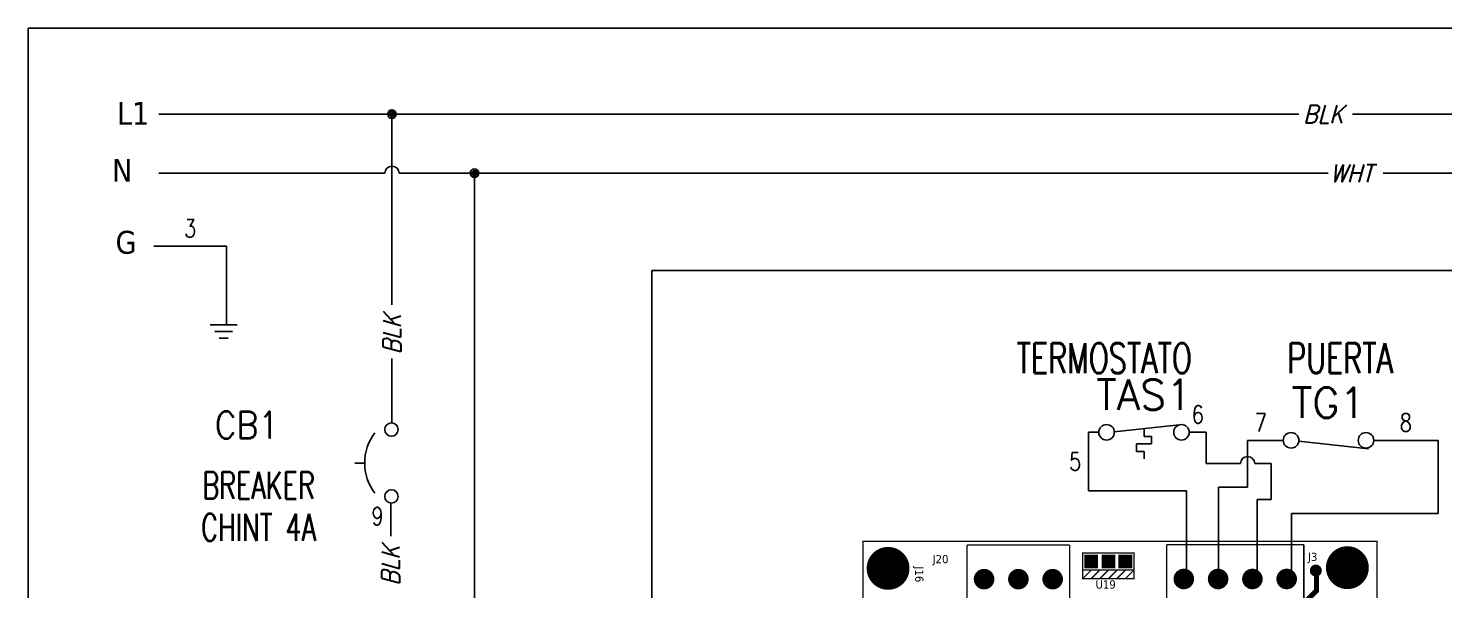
# Model space of a CAD drawing. Header units: millimetres. Extents: x 123.5 to 144.3, y 105.4 to 121.6.
# Drawn here: x 123.51 to 133.41, y 117.66 to 121.59 of the extents above; entities that cross this region are included whole.
import ezdxf
from ezdxf.enums import TextEntityAlignment as Align

# ---------------------------------------------------------------- set-up
doc = ezdxf.new("R2010")
doc.units = ezdxf.units.MM
doc.linetypes.add('HIDDEN2', pattern=[0.1875, 0.125, -0.0625])
for name, color, linetype in [('12632256', 7, 'Continuous'), ('BLK_12AWG', 7, 'Continuous'), ('DESC', 250, 'Continuous'), ('MISC', 7, 'Continuous'), ('SYMS', 7, 'Continuous'), ('TAGS', 250, 'Continuous'), ('WIRES', 7, 'Continuous')]:
    doc.layers.add(name, color=color, linetype=linetype)
doc.layers.add('WIRENO', color=7, linetype='Continuous', true_color=0x000000)
doc.styles.get("Standard").update_dxf_attribs({"font": 'tahoma.ttf'})
doc.styles.add('WD', font='romans.shx')

# ---------------------------------------------------------------- blocks, each defined once
blk = doc.blocks.new('WDDOT')
for radius in [0.03, 0.0187, 0.00929]:
    blk.add_circle((0, 0), radius)
blk = doc.blocks.new('WD_WNV')
at = {"linetype": 'Continuous', "style": 'WD', "width": 0.8}
blk.add_attdef('WIRENO', text='', height=0.125, dxfattribs=at).set_placement((-0.05, 0), align=Align.MIDDLE_RIGHT)
at = {"style": 'WD', "flags": 1}
for tag, p in [('W01USER', (-0.0625, 0.0938)), ('W02USER', (-0.0625, 0.0859)), ('W03USER', (-0.0625, 0.0781)), ('W04USER', (-0.0625, 0.0703)), ('W05USER', (-0.0625, 0.0625)), ('W06USER', (-0.0625, 0.0547)), ('W07USER', (-0.0625, 0.0469)), ('W08USER', (-0.0625, 0.0391)), ('W09USER', (-0.0625, 0.0312)), ('W10USER', (-0.0625, 0.0234))]:
    blk.add_attdef(tag, text='', height=0.005, dxfattribs=at).set_placement(p, align=Align.CENTER)
blk = doc.blocks.new('HT0_LGENERIC')
at = {"style": 'WD', "oblique": 15, "width": 0.9}
blk.add_attdef('COLOR', text='', height=0.125, dxfattribs=at).set_placement((0, 0), align=Align.MIDDLE_CENTER)
at = {"color": 7, "style": 'WD'}
for tag, p in [('X4_TINY_DOT_DONT_REMOVE', (-0.125, 0)), ('X1_TINY_DOT_DONT_REMOVE', (0.125, 0))]:
    blk.add_attdef(tag, p, '', height=0.0001, dxfattribs=at)
at = {"style": 'WD', "flags": 1}
for tag, p in [('X4TERM01', (-0.125, 0)), ('X1TERM01', (0.125, 0))]:
    blk.add_attdef(tag, p, '', height=0.01, dxfattribs=at)
blk = doc.blocks.new('VT0_LGENERIC')
at = {"style": 'WD', "flags": 1}
for tag, p in [('X2TERM01', (0, 0.25)), ('X8TERM01', (0, -0.25))]:
    blk.add_attdef(tag, p, '', height=0.01, rotation=90, dxfattribs=at)
at = {"style": 'WD', "oblique": 15, "width": 0.9}
blk.add_attdef('COLOR', text='', height=0.125, rotation=90, dxfattribs=at).set_placement((0, 0), align=Align.MIDDLE_CENTER)
at = {"color": 7, "style": 'WD'}
for tag, p in [('X2_TINY_DOT_DONT_REMOVE', (0, 0.25)), ('X8_TINY_DOT_DONT_REMOVE', (0, -0.25))]:
    blk.add_attdef(tag, p, '', height=0.0001, rotation=90, dxfattribs=at)
blk = doc.blocks.new('VGND2')
for p, q in [((0.09375, 0), (-0.09375, 0)), ((-0.0625, -0.046875), (0.0625, -0.046875)), ((-0.03125, -0.09375), (0.03125, -0.09375))]:
    blk.add_line(p, q)
at = {"style": 'WD', "flags": 1}
blk.add_attdef('X2TERM01', (0, 0), '', height=0.01, dxfattribs=at)
blk = doc.blocks.new('WD_WNH')
at = {"linetype": 'Continuous', "style": 'WD', "width": 0.8}
blk.add_attdef('WIRENO', text='', height=0.125, dxfattribs=at).set_placement((0, 0.0625), align=Align.CENTER)
at = {"style": 'WD', "flags": 1}
for tag, p in [('W01USER', (0, 0.0781)), ('W02USER', (0, 0.0703)), ('W03USER', (0, 0.0625)), ('W04USER', (0, 0.0547)), ('W05USER', (0, 0.0469)), ('W06USER', (0, 0.0391)), ('W07USER', (0, 0.0312)), ('W08USER', (0, 0.0234)), ('W09USER', (0, 0.0156)), ('W10USER', (0, 0.0078))]:
    blk.add_attdef(tag, text='', height=0.005, dxfattribs=at).set_placement(p, align=Align.CENTER)
blk = doc.blocks.new('HTS12')
at = {"linetype": 'Continuous'}
blk.add_line((-0.1231, 0.002), (0.1594, 0.0326), dxfattribs=at)
for p, q in [((0, 0.0153), (0, -0.0168)), ((0.0312, -0.0481), (-0.0312, -0.0481)), ((-0.0312, -0.0481), (-0.0312, -0.0793)), ((0, -0.0168), (0.0312, -0.0168)), ((0.0312, -0.0168), (0.0312, -0.0481)), ((-0.0312, -0.0793), (0, -0.0793)), ((0, -0.0793), (0, -0.1106))]:
    blk.add_line(p, q)
for centre in [(-0.1553, 0), (0.1553, 0)]:
    blk.add_circle(centre, 0.0322)
at = {"style": 'WD', "width": 0.7}
for tag, p in [('INST', (0, 0.7321)), ('LOC', (0, 0.5625)), ('DESC1', (0, 0.4062)), ('DESC2', (0, 0.25)), ('XREF', (0, -0.3144))]:
    blk.add_attdef(tag, text='', height=0.125, dxfattribs=at).set_placement(p, align=Align.CENTER)
at = {"style": 'WD'}
blk.add_attdef('TAG1', text='', height=0.125, dxfattribs=at).set_placement((0, 0.0938), align=Align.CENTER)
for tag, p in [('X2LINK', (0, 0.0781)), ('X8LINK', (0, -0.1406))]:
    blk.add_attdef(tag, p, '', height=0.01, dxfattribs=at)
for tag, p, height, flags in [('X4TERM01', (-0.1875, 0), 0.0125, 1), ('CONTACT', (0.0376, 0.0204), 0.01, 1), ('FAMILY', (0.0376, 0.0371), 0.01, 9), ('X1TERM02', (0.1875, 0), 0.0125, 1)]:
    blk.add_attdef(tag, p, '', height=height, dxfattribs=dict(at, flags=flags))
at = {"linetype": 'Continuous', "style": 'WD', "flags": 9}
for tag, p in [('CAT', (0.0626, -0.0071)), ('ASSYCODE', (0.0625, -0.0469)), ('MFG', (0.0626, -0.0266))]:
    blk.add_attdef(tag, text='', height=0.01, dxfattribs=at).set_placement(p, align=Align.CENTER)
at = {"linetype": 'Continuous', "style": 'WD', "flags": 8}
blk.add_attdef('TERM01', text='', height=0.125, dxfattribs=at).set_placement((-0.25, -0.0158), align=Align.TOP_RIGHT)
blk.add_attdef('TERM02', text='', height=0.125, dxfattribs=at).set_placement((0.25, -0.0158), align=Align.TOP_LEFT)
at = {"style": 'WD', "width": 0.7}
for tag, p in [('RATING1', (0.2754, -0.2988)), ('WDTAGALT', (0.2806, -0.4658))]:
    blk.add_attdef(tag, p, '', height=0.125, dxfattribs=at)
blk = doc.blocks.new('HTG12')
blk.add_line((-0.1233, -0.0035), (0.1652, -0.0347))
for centre in [(-0.1553, 0), (0.1553, 0)]:
    blk.add_circle(centre, 0.0322)
at = {"style": 'WD', "width": 0.7}
for tag, p in [('INST', (0, 0.7321)), ('LOC', (0, 0.5625)), ('DESC1', (0, 0.4062)), ('DESC2', (0, 0.25)), ('XREF', (0, -0.2363)), ('WDTAGALT', (0, -0.3906))]:
    blk.add_attdef(tag, text='', height=0.125, dxfattribs=at).set_placement(p, align=Align.CENTER)
at = {"style": 'WD'}
blk.add_attdef('TAG1', text='', height=0.125, dxfattribs=at).set_placement((0, 0.0938), align=Align.CENTER)
for tag, p in [('X2LINK', (0, 0.2188)), ('X8LINK', (0, -0.0625))]:
    blk.add_attdef(tag, p, '', height=0.01, dxfattribs=at)
for tag, p, height, flags in [('X4TERM01', (-0.1875, 0), 0.0125, 1), ('CONTACT', (0.0376, 0.0204), 0.01, 1), ('FAMILY', (0.0376, 0.0371), 0.01, 9), ('X1TERM02', (0.1875, 0), 0.0125, 1)]:
    blk.add_attdef(tag, p, '', height=height, dxfattribs=dict(at, flags=flags))
at = {"linetype": 'Continuous', "style": 'WD', "flags": 9}
for tag, p in [('CAT', (0.0626, -0.0071)), ('ASSYCODE', (0.0632, -0.0435)), ('MFG', (0.0626, -0.0266))]:
    blk.add_attdef(tag, text='', height=0.01, dxfattribs=at).set_placement(p, align=Align.CENTER)
at = {"linetype": 'Continuous', "style": 'WD', "flags": 8}
blk.add_attdef('TERM01', text='', height=0.125, dxfattribs=at).set_placement((-0.25, -0.0314), align=Align.TOP_RIGHT)
blk.add_attdef('TERM02', text='', height=0.125, dxfattribs=at).set_placement((0.25, -0.0314), align=Align.TOP_LEFT)
blk = doc.blocks.new('EPAD')
at = {"const_width": 0.5}
blk.add_lwpolyline([(-0.25, 0, 1), (0.25, 0, 1)], format="xyb", close=True, dxfattribs=at)
blk = doc.blocks.new('RPAD')
blk.add_trace([(-0.5, -0.5), (-0.5, 0.5), (0.5, -0.5), (0.5, 0.5)])
blk = doc.blocks.new('IncuCard')
for points, const_width in [([(146.7771, 108.6992), (150.6711, 108.6992), (150.6711, 111.6972), (146.7771, 111.6972), (146.7771, 108.6992)], 0.008), ([(147.5861, 111.2712), (147.1381, 111.2712), (147.0651, 111.3442), (146.9531, 111.3442), (146.9481, 111.3402)], 0.03), ([(146.7971, 111.2702), (147.1971, 111.2702), (147.1971, 110.4702)], 0.008), ([(146.7971, 110.4702), (146.7971, 111.2702)], 0.008), ([(146.7971, 110.4702), (147.1971, 110.4702)], 0.008), ([(146.8451, 109.9802), (146.9451, 109.9802), (146.9451, 110.2792), (146.8451, 110.2792), (146.8451, 109.9802)], 0.008), ([(146.9451, 110.2792), (146.9951, 110.2792), (146.9951, 109.9802), (146.9451, 109.9802)], 0.008), ([(146.9451, 110.2792), (146.9951, 110.2292)], 0.008), ([(146.9451, 110.2292), (146.9951, 110.1802)], 0.008), ([(146.9451, 110.1802), (146.9951, 110.1302)], 0.008), ([(146.9451, 110.1302), (146.9951, 110.0802)], 0.008), ([(146.9451, 110.0802), (146.9951, 110.0302)], 0.008), ([(146.9451, 110.0302), (146.9951, 109.9802)], 0.008), ([(147.1981, 109.9052), (146.7981, 109.9052)], 0.008), ([(146.7981, 109.9052), (146.7981, 109.3052)], 0.008), ([(147.1981, 109.3052), (146.7981, 109.3052)], 0.008)]:
    blk.add_lwpolyline(points, dxfattribs=dict(const_width=const_width))
for centre, radius in [((146.9311, 111.5242), 0.03), ((146.9481, 111.3402), 0.025), ((146.9971, 111.1702), 0.03), ((146.9971, 110.9702), 0.03), ((146.9971, 110.7702), 0.03), ((146.9971, 110.5702), 0.03), ((146.8951, 110.2292), 0.025), ((146.8951, 110.1302), 0.025), ((146.8951, 110.0302), 0.025), ((146.9981, 109.8052), 0.03), ((146.9981, 109.6052), 0.03), ((146.9981, 109.4052), 0.03), ((146.9351, 108.8452), 0.03)]:
    blk.add_circle(centre, radius)
for p, xscale, yscale in [((146.9311, 111.5242), 0.25, 0.25), ((146.9481, 111.3402), 0.07, 0.07), ((146.9971, 111.1702), 0.12, 0.12), ((146.9971, 110.9702), 0.12, 0.12), ((146.9971, 110.7702), 0.12, 0.12), ((146.9971, 110.5702), 0.12, 0.12), ((146.9981, 109.8052), 0.12, 0.12), ((146.9981, 109.6052), 0.12, 0.12), ((146.9981, 109.4052), 0.12, 0.12), ((146.9351, 108.8452), 0.25, 0.25)]:
    blk.add_blockref('EPAD', p, dxfattribs=dict(xscale=xscale, yscale=yscale))
at = {"xscale": 0.08, "yscale": 0.08, "rotation": 270}
for p in [(146.8951, 110.2292), (146.8951, 110.1302), (146.8951, 110.0302)]:
    blk.add_blockref('RPAD', p, dxfattribs=at)
at = {"layer": '12632256', "width": 1.041667}
for s, p in [('J3', (146.8921, 111.2942)), ('U19', (147.0531, 110.0552)), ('J20', (146.9051, 109.1052))]:
    blk.add_text(s, height=0.048, rotation=90, dxfattribs=at).set_placement(p)
blk.add_text('J16', height=0.048, dxfattribs=at).set_placement((146.9241, 109.0032))
blk = doc.blocks.new('VCB1')
at = {"linetype": 'HIDDEN2'}
blk.add_line((-0.1712, 0), (-0.125, 0), dxfattribs=at)
for centre in [(0, 0.1562), (0, -0.1562)]:
    blk.add_circle(centre, 0.0312)
blk.add_arc((0.1094, 0), 0.2344, 143.1301, 216.8699)
at = {"style": 'WD'}
for tag, p, width in [('INST', (0.2188, 0.3883), 0.7), ('LOC', (0.2188, 0.2188), 0.7), ('TAG1', (0.1269, 0.0644), 0.9), ('XREF', (0.1287, -0.09), 0.7), ('DESC1', (0.1287, -0.242), 0.7), ('DESC2', (0.1287, -0.3893), 0.7)]:
    blk.add_attdef(tag, p, '', height=0.125, dxfattribs=dict(at, width=width))
at = {"linetype": 'Continuous', "style": 'WD'}
for tag, height, flags, p in [('TERM01', 0.125, 8, (-0.055, 0.2066)), ('CAT', 0.01, 9, (-0.1421, -0.0731)), ('MFG', 0.01, 9, (-0.1421, -0.0881))]:
    blk.add_attdef(tag, text='', height=height, dxfattribs=dict(at, flags=flags)).set_placement(p, align=Align.RIGHT)
at = {"color": 7, "style": 'WD', "flags": 1}
for tag, p in [('X2TERM01', (0, 0.1875)), ('X8TERM02', (0, -0.1875))]:
    blk.add_attdef(tag, p, '', height=0.0125, dxfattribs=at)
at = {"style": 'WD', "width": 0.7}
blk.add_attdef('RATING1', text='', height=0.125, dxfattribs=at).set_placement((-0.1875, 0.0625), align=Align.RIGHT)
at = {"color": 7, "style": 'WD'}
for tag, p in [('X4LINK', (-0.25, 0)), ('X1LINK', (0, 0))]:
    blk.add_attdef(tag, p, '', height=0.01, dxfattribs=at)
at = {"style": 'WD', "flags": 9}
for tag, p in [('FAMILY', (-0.1421, -0.0365)), ('CONTACT', (-0.1288, -0.1291))]:
    blk.add_attdef(tag, text='', height=0.01, dxfattribs=at).set_placement(p, align=Align.RIGHT)
at = {"linetype": 'Continuous', "style": 'WD', "flags": 9}
blk.add_attdef('ASSYCODE', text='', height=0.01, dxfattribs=at).set_placement((-0.1533, -0.1061), align=Align.CENTER)
at = {"linetype": 'Continuous', "style": 'WD', "flags": 8}
blk.add_attdef('TERM02', text='', height=0.125, dxfattribs=at).set_placement((-0.0407, -0.2134), align=Align.TOP_RIGHT)

msp = doc.modelspace()

# ---------------------------------------------------------------- linework, layer by layer
at = {"color": 7, "linetype": 'Continuous'}
for p, q in [((144.2555, 121.5905), (123.5055, 121.5905)), ((123.5055, 121.5905), (123.5055, 105.4055))]:
    msp.add_line(p, q, dxfattribs=at)
at = {"layer": 'BLK_12AWG'}
for p, q in [((124.4182, 120.99), (132.3992, 120.99)), ((126.0508, 119.6547), (126.0508, 120.99)), ((132.7738, 120.99), (142.7932, 120.99)), ((124.4182, 120.5759), (126.0008, 120.5759)), ((126.1008, 120.5759), (132.6038, 120.5759)), ((126.6292, 119.5977), (126.6292, 120.5759)), ((132.9891, 120.5759), (142.7932, 120.5759)), ((126.6292, 119.2252), (126.6292, 119.6692)), ((126.0508, 118.8315), (126.0508, 119.2801)), ((126.6292, 118.8315), (126.6292, 119.2252)), ((126.6292, 118.1873), (126.6292, 118.8315))]:
    msp.add_line(p, q, dxfattribs=at)
msp.add_arc((126.0508, 120.5759), 0.05, 0, 180, dxfattribs=at)
at = {"layer": 'WIRES'}
for p, q in [((124.3832, 120.0657), (124.8932, 120.0657)), ((124.8932, 120.0657), (124.8932, 119.5154)), ((127.8695, 116.1936), (127.8695, 119.8958)), ((127.8695, 119.8958), (135.3978, 119.8958)), ((130.9982, 118.7628), (130.9263, 118.7628)), ((130.9263, 118.7628), (130.9263, 118.3534)), ((131.7508, 118.7628), (131.631, 118.7628)), ((131.7508, 118.5438), (131.7508, 118.7628)), ((132.0396, 118.7067), (132.2896, 118.7067)), ((132.0396, 118.379), (132.0396, 118.7067)), ((133.3724, 118.7067), (132.9224, 118.7067)), ((133.3724, 118.1936), (133.3724, 118.7067)), ((131.9896, 118.5438), (131.7508, 118.5438)), ((132.2056, 118.5438), (132.0896, 118.5438)), ((132.2056, 118.2936), (132.2056, 118.5438)), ((130.9263, 118.3534), (131.611, 118.3534)), ((131.611, 118.3534), (131.611, 117.6886)), ((131.8359, 117.7721), (131.8359, 118.379)), ((131.8359, 118.379), (132.0396, 118.379)), ((132.1075, 117.747), (132.1075, 118.2936)), ((132.1075, 118.2936), (132.2056, 118.2936)), ((126.0422, 118.0359), (126.0422, 118.269)), ((126.6292, 118.269), (126.6292, 116.549)), ((132.347, 117.7485), (132.347, 118.1936)), ((132.347, 118.1936), (133.3724, 118.1936))]:
    msp.add_line(p, q, dxfattribs=at)
msp.add_arc((132.0396, 118.5438), 0.05, 0, 180, dxfattribs=at)

# ---------------------------------------------------------------- block references
at = {"layer": 'DESC', "xscale": 1.2, "yscale": 1.2, "zscale": 1.2, "rotation": 270}
msp.add_blockref('IncuCard', (-1.091, 294.1328), dxfattribs=at)
at = {"layer": 'SYMS'}
for name, p in [('WDDOT', (126.0508, 120.99)), ('WDDOT', (126.6292, 120.5759)), ('VGND2', (124.8728, 119.5154))]:
    msp.add_blockref(name, p, dxfattribs=at)
ref = msp.add_blockref('HT0_LGENERIC', (132.5697, 120.99), dxfattribs=at)
ref.add_attrib('X1_TINY_DOT_DONT_REMOVE', '.', (132.7738, 120.99), dxfattribs={"layer": 'MISC', "color": 7, "height": 0.0001, "style": 'WD'})
ref.add_attrib('X4_TINY_DOT_DONT_REMOVE', '.', (132.3992, 120.99), dxfattribs={"layer": 'MISC', "color": 7, "height": 0.0001, "style": 'WD'})
ref.add_attrib('COLOR', 'BLK', dxfattribs={"layer": 'MISC', "height": 0.125, "style": 'WD', "oblique": 15, "width": 0.9}).set_placement((132.5697, 120.99), align=Align.MIDDLE_CENTER)
ref = msp.add_blockref('HT0_LGENERIC', (132.7663, 120.5759), dxfattribs=at)
ref.add_attrib('X1_TINY_DOT_DONT_REMOVE', '.', (132.9891, 120.5759), dxfattribs={"layer": 'MISC', "color": 7, "height": 0.0001, "style": 'WD'})
ref.add_attrib('X4_TINY_DOT_DONT_REMOVE', '.', (132.6038, 120.5759), dxfattribs={"layer": 'MISC', "color": 7, "height": 0.0001, "style": 'WD'})
ref.add_attrib('COLOR', 'WHT', dxfattribs={"layer": 'MISC', "height": 0.125, "style": 'WD', "oblique": 15, "width": 0.9}).set_placement((132.7663, 120.5759), align=Align.MIDDLE_CENTER)
ref = msp.add_blockref('VT0_LGENERIC', (126.0508, 119.4506), dxfattribs=at)
ref.add_attrib('X2_TINY_DOT_DONT_REMOVE', '.', (126.0508, 119.6547), dxfattribs={"layer": 'MISC', "color": 7, "height": 0.0001, "rotation": 90, "style": 'WD'})
ref.add_attrib('X8_TINY_DOT_DONT_REMOVE', '.', (126.0508, 119.2801), dxfattribs={"layer": 'MISC', "color": 7, "height": 0.0001, "rotation": 90, "style": 'WD'})
ref.add_attrib('COLOR', 'BLK', dxfattribs={"layer": 'MISC', "height": 0.125, "rotation": 90, "style": 'WD', "oblique": 15, "width": 0.9}).set_placement((126.0508, 119.4506), align=Align.MIDDLE_CENTER)
ref = msp.add_blockref('HTS12', (131.3146, 118.7628), dxfattribs=dict(at, xscale=1.6875, yscale=1.6875, zscale=1.6875))
ref.add_attrib('DESC1', 'TERMOSTATO', dxfattribs={"layer": 'DESC', "height": 0.21094, "style": 'WD', "width": 0.7}).set_placement((131.0362, 119.1762), align=Align.CENTER)
ref.add_attrib('TAG1', 'TAS1', dxfattribs={"layer": 'TAGS', "height": 0.21094, "style": 'WD'}).set_placement((131.3146, 118.921), align=Align.CENTER)
ref = msp.add_blockref('HTG12', (132.606, 118.7067), dxfattribs=dict(at, xscale=1.6875, yscale=1.6875, zscale=1.6875))
ref.add_attrib('DESC1', 'PUERTA', dxfattribs={"layer": 'DESC', "height": 0.21094, "style": 'WD', "width": 0.7}).set_placement((132.6871, 119.1762), align=Align.CENTER)
ref.add_attrib('TAG1', 'TG1', dxfattribs={"layer": 'TAGS', "height": 0.21094, "style": 'WD'}).set_placement((132.606, 118.8649), align=Align.CENTER)
ref = msp.add_blockref('VCB1', (126.0475, 118.548), dxfattribs=dict(at, xscale=1.5, yscale=1.5, zscale=1.5))
ref.add_attrib('DESC2', 'CHINT 4A', (124.7149, 118.0038), dxfattribs={"layer": 'DESC', "height": 0.1875, "style": 'WD', "width": 0.7})
ref.add_attrib('DESC1', 'BREAKER', (124.7229, 118.2983), dxfattribs={"layer": 'DESC', "height": 0.1875, "style": 'WD', "width": 0.7})
ref.add_attrib('TAG1', 'CB1', (124.8105, 118.7202), dxfattribs={"layer": 'TAGS', "height": 0.1875, "style": 'WD', "width": 0.9})
ref = msp.add_blockref('VT0_LGENERIC', (126.0422, 117.8319), dxfattribs=at)
ref.add_attrib('X2_TINY_DOT_DONT_REMOVE', '.', (126.0422, 118.0359), dxfattribs={"layer": 'MISC', "color": 7, "height": 0.0001, "rotation": 90, "style": 'WD'})
ref.add_attrib('X8_TINY_DOT_DONT_REMOVE', '.', (126.0422, 117.6614), dxfattribs={"layer": 'MISC', "color": 7, "height": 0.0001, "rotation": 90, "style": 'WD'})
ref.add_attrib('COLOR', 'BLK', dxfattribs={"layer": 'MISC', "height": 0.125, "rotation": 90, "style": 'WD', "oblique": 15, "width": 0.9}).set_placement((126.0422, 117.8319), align=Align.MIDDLE_CENTER)
at = {"layer": 'WIRENO'}
ref = msp.add_blockref('WD_WNH', (124.6382, 120.0657), dxfattribs=at)
ref.add_attrib('WIRENO', '3', dxfattribs={"linetype": 'Continuous', "height": 0.125, "style": 'WD', "width": 0.8}).set_placement((124.6382, 120.1282), align=Align.CENTER)
ref = msp.add_blockref('WD_WNH', (131.6909, 118.7628), dxfattribs=at)
ref.add_attrib('WIRENO', '6', dxfattribs={"linetype": 'Continuous', "height": 0.125, "style": 'WD', "width": 0.8}).set_placement((131.6909, 118.8253), align=Align.CENTER)
ref = msp.add_blockref('WD_WNV', (132.0396, 118.4773), dxfattribs=at)
ref.add_attrib('WIRENO', '7', dxfattribs={"linetype": 'Continuous', "height": 0.125, "style": 'WD', "width": 0.8}).set_placement((132.1747, 118.8314), align=Align.MIDDLE_RIGHT)
ref = msp.add_blockref('WD_WNH', (133.1474, 118.7067), dxfattribs=at)
ref.add_attrib('WIRENO', '8', dxfattribs={"linetype": 'Continuous', "height": 0.125, "style": 'WD', "width": 0.8}).set_placement((133.1474, 118.7692), align=Align.CENTER)
ref = msp.add_blockref('WD_WNV', (130.9263, 118.5581), dxfattribs=at)
ref.add_attrib('WIRENO', '5', dxfattribs={"linetype": 'Continuous', "height": 0.125, "style": 'WD', "width": 0.8}).set_placement((130.8763, 118.5581), align=Align.MIDDLE_RIGHT)
ref = msp.add_blockref('WD_WNV', (126.0422, 118.1755), dxfattribs=at)
ref.add_attrib('WIRENO', '9', dxfattribs={"linetype": 'Continuous', "height": 0.125, "style": 'WD', "width": 0.8}).set_placement((125.9922, 118.1755), align=Align.MIDDLE_RIGHT)

# ---------------------------------------------------------------- texts
at = {"char_height": 0.16, "attachment_point": 1}
for s, insert in [('L1', (124.1264, 121.075)), ('N', (124.0919, 120.6762)), ('G', (124.1162, 120.1727))]:
    msp.add_mtext_dynamic_manual_height_columns(s, width=0.371937, gutter_width=0.05, heights=[0], dxfattribs=dict(at, insert=insert))

doc.saveas('drawing.dxf')
